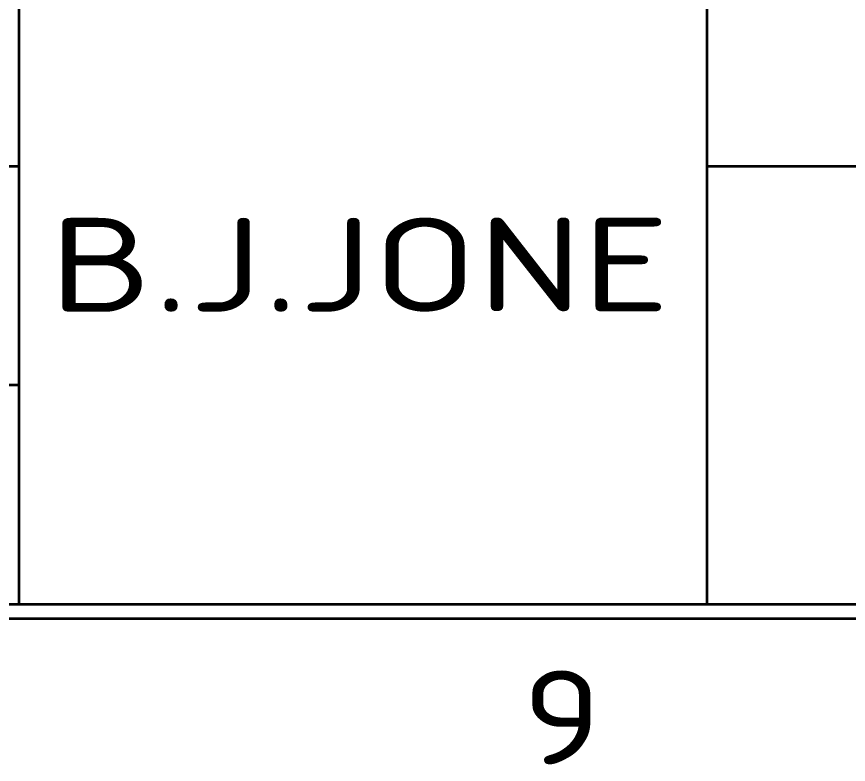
# Model space of a CAD drawing. Extents: x 23 to 587, y 4 to 413.
# Drawn here: x 485.69 to 512.28, y 5.12 to 29.01 of the extents above; entities that cross this region are included whole.
import ezdxf
from ezdxf.enums import TextEntityAlignment as Align

# ---------------------------------------------------------------- set-up
doc = ezdxf.new("R2010")
doc.units = 0
doc.layers.get('0').update_dxf_attribs({"lineweight": 13})
doc.layers.add('3', color=7, linetype='Continuous', lineweight=13)
doc.layers.add('5', color=7, linetype='Continuous', lineweight=13)
doc.styles.get("Standard").update_dxf_attribs({"font": 'isocp.shx'})

# ---------------------------------------------------------------- blocks, each defined once
blk = doc.blocks.new('BLOCK6499')
at = {"layer": '5', "color": 7, "lineweight": 13}
blk.add_text('B.J.JONE', height=3, dxfattribs=at).set_placement((486.725, 19.582), (506.571, 19.582), align=Align.FIT)
blk = doc.blocks.new('BLOCK6542')
at = {"layer": '3', "color": 7, "lineweight": 13}
blk.add_text('9', height=3, dxfattribs=at).set_placement((501.857, 5.116), (504.395, 5.116), align=Align.FIT)

msp = doc.modelspace()

# ---------------------------------------------------------------- linework, layer by layer
at = {"color": 7, "lineweight": 35}
for p, q in [((507.7625, 10.2375), (507.7625, 50.2375)), ((485.7625, 10.2375), (485.7625, 38.2375)), ((445.7625, 24.2375), (485.7625, 24.2375)), ((507.7625, 24.2375), (579.7283, 24.2375)), ((485.7625, 17.2375), (420.7625, 17.2375))]:
    msp.add_line(p, q, dxfattribs=at)
at = {"layer": '3', "color": 7, "lineweight": 35}
for p, q in [((30.2375, 10.2375), (580.4408, 10.2375)), ((579.9658, 9.7625), (29.7625, 9.7625))]:
    msp.add_line(p, q, dxfattribs=at)

# ---------------------------------------------------------------- block references
at = {"layer": '3', "lineweight": 0}
msp.add_blockref('BLOCK6542', (0, 0), dxfattribs=at)
at = {"layer": '5', "lineweight": 0}
msp.add_blockref('BLOCK6499', (0, 0), dxfattribs=at)

doc.saveas('drawing.dxf')
